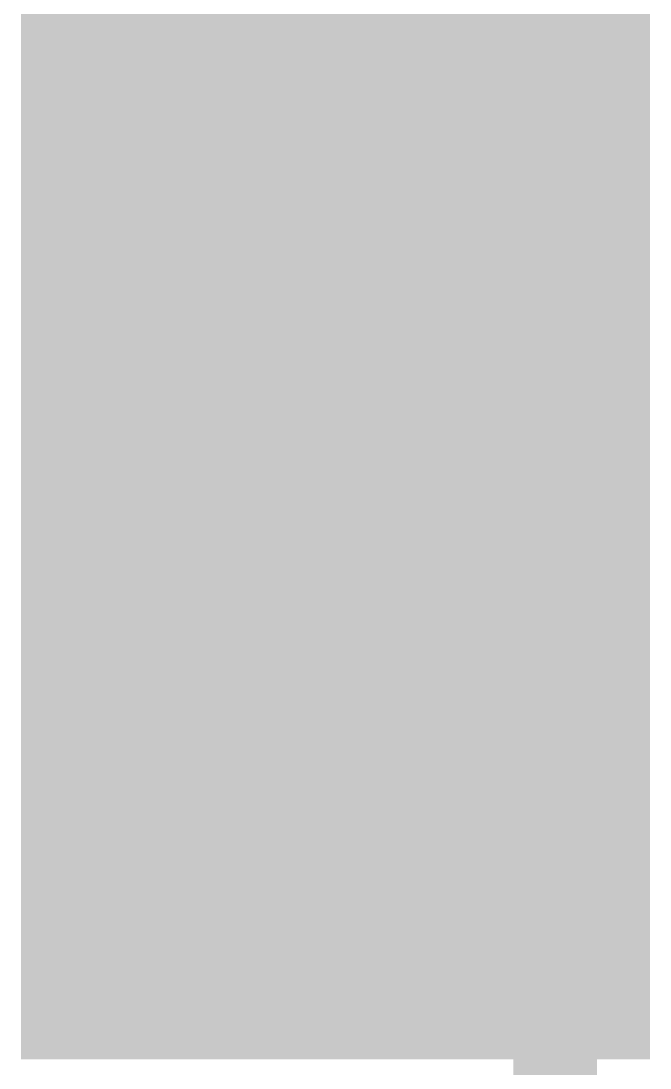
# Model space of a CAD drawing. Header units: millimetres. Extents: x 19.13 to 23.12, y 5.07 to 8.34.
# Drawn here: x 19.371 to 19.4302, y 6.1537 to 6.2523 of the extents above; entities that cross this region are included whole.
import ezdxf

# ---------------------------------------------------------------- set-up
doc = ezdxf.new("R2010")
doc.units = ezdxf.units.MM
doc.header["$MEASUREMENT"] = 0
for name, color, linetype in [('BottomLayer', 5, 'Continuous'), ('BottomPaste', 16, 'Continuous'), ('BottomSolder', 6, 'Continuous'), ('TopOverlay', 2, 'Continuous')]:
    doc.layers.add(name, color=color, linetype=linetype)

# ---------------------------------------------------------------- blocks, each defined once
blk = doc.blocks.new('FPC0_5_WT_22P_448')
at = {"layer": 'TopOverlay', "const_width": 0.007874}
blk.add_lwpolyline([(0.302165, -0.13), (-0.302166, -0.13)], dxfattribs=at)
blk = doc.blocks.new('FPC0_5_WT_8P_B_545')
at = {"layer": 'BottomLayer'}
for points in [[(-0.074803, -0.072717), (-0.074803, -0.123897), (-0.062992, -0.072717), (-0.062992, -0.123897)], [(-0.055118, -0.072717), (-0.055118, -0.123897), (-0.043307, -0.072717), (-0.043307, -0.123897)], [(-0.035433, -0.072717), (-0.035433, -0.123897), (-0.023622, -0.072717), (-0.023622, -0.123897)], [(-0.015748, -0.072717), (-0.015748, -0.123897), (-0.003937, -0.072717), (-0.003937, -0.123897)], [(0.003937, -0.072717), (0.003937, -0.123897), (0.015748, -0.072717), (0.015748, -0.123897)]]:
    blk.add_solid(points, dxfattribs=at)
at = {"layer": 'BottomPaste'}
for points in [[(-0.074803, -0.072717), (-0.074803, -0.123897), (-0.062992, -0.072717), (-0.062992, -0.123897)], [(-0.055118, -0.072717), (-0.055118, -0.123897), (-0.043307, -0.072717), (-0.043307, -0.123897)], [(-0.035433, -0.072717), (-0.035433, -0.123897), (-0.023622, -0.072717), (-0.023622, -0.123897)], [(-0.015748, -0.072717), (-0.015748, -0.123897), (-0.003937, -0.072717), (-0.003937, -0.123897)], [(0.003937, -0.072717), (0.003937, -0.123897), (0.015748, -0.072717), (0.015748, -0.123897)]]:
    blk.add_solid(points, dxfattribs=at)
at = {"layer": 'BottomSolder'}
for points in [[(-0.078803, -0.068716), (-0.078803, -0.127897), (-0.058992, -0.068716), (-0.058992, -0.127897)], [(-0.059118, -0.068716), (-0.059118, -0.127897), (-0.039307, -0.068716), (-0.039307, -0.127897)], [(-0.039433, -0.068716), (-0.039433, -0.127897), (-0.019622, -0.068716), (-0.019622, -0.127897)], [(-0.019748, -0.068716), (-0.019748, -0.127897), (0.000063, -0.068716), (0.000063, -0.127897)], [(-0.000063, -0.068716), (-0.000063, -0.127897), (0.019748, -0.068716), (0.019748, -0.127897)]]:
    blk.add_solid(points, dxfattribs=at)

msp = doc.modelspace()

# ---------------------------------------------------------------- block references
at = {"rotation": 90}
for name, p in [('FPC0_5_WT_22P_448', (19.291287, 6.264449)), ('FPC0_5_WT_8P_B_545', (19.302311, 6.233347))]:
    msp.add_blockref(name, p, dxfattribs=at)

doc.saveas('drawing.dxf')
